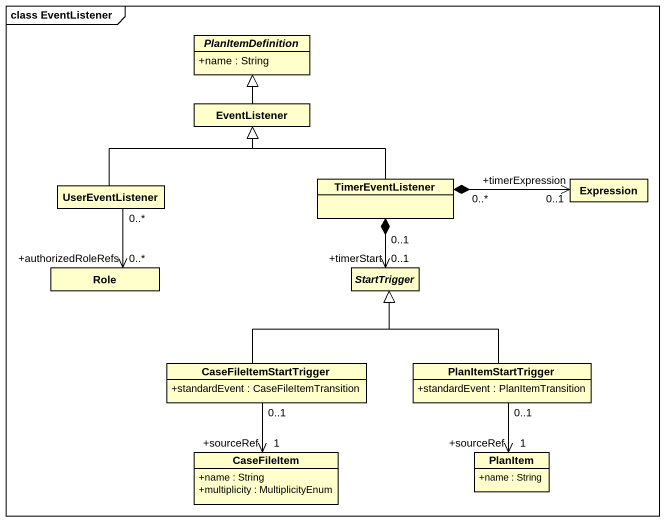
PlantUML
@startuml
mainframe class EventListener
hide circle
hide empty members
skinparam classAttributeIconSize 0
abstract class PlanItemDefinition {
  +name : String
}
class EventListener
class UserEventListener
class TimerEventListener
class Expression
class Role
abstract class StartTrigger
class CaseFileItemStartTrigger {
  +standardEvent : CaseFileItemTransition
}
class PlanItemStartTrigger {
  +standardEvent : PlanItemTransition
}
class CaseFileItem {
  +name : String
  +multiplicity : MultiplicityEnum
}
class PlanItem {
  +name : String
}
EventListener -up-|> PlanItemDefinition
UserEventListener -right-|> EventListener
UserEventListener "0..*" --> "+authorizedRoleRefs\n0..*" Role
TimerEventListener -up-|> EventListener
TimerEventListener "0..*" *-right-> "0..1\n+timerExpression" Expression
TimerEventListener "0..1" *--> "+timerStart\n0..1" StartTrigger
CaseFileItemStartTrigger -up-|> StartTrigger
CaseFileItemStartTrigger "0..1" --> "+sourceRef\n1" CaseFileItem
PlanItemStartTrigger -up-|> StartTrigger
PlanItemStartTrigger "0..1" --> "+sourceRef\n1" PlanItem
@enduml
